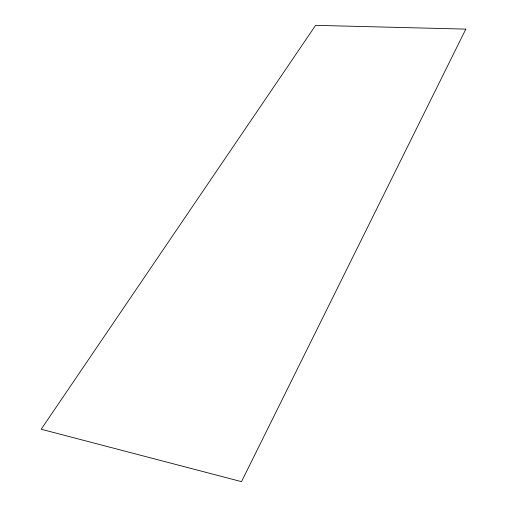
<?xml version="1.0" encoding="UTF-8"?>
<svg xmlns="http://www.w3.org/2000/svg" width="507" height="507" viewBox="0 0 507 507"><rect width="100%" height="100%" fill="white"/><g stroke="black" fill="none" stroke-linecap="round" stroke-linejoin="round"><path stroke-width="0.76" d="M465.819 29.121L241.509 481.65L41.181 429.239L315.601 25.35L465.819 29.121"/></g></svg>
